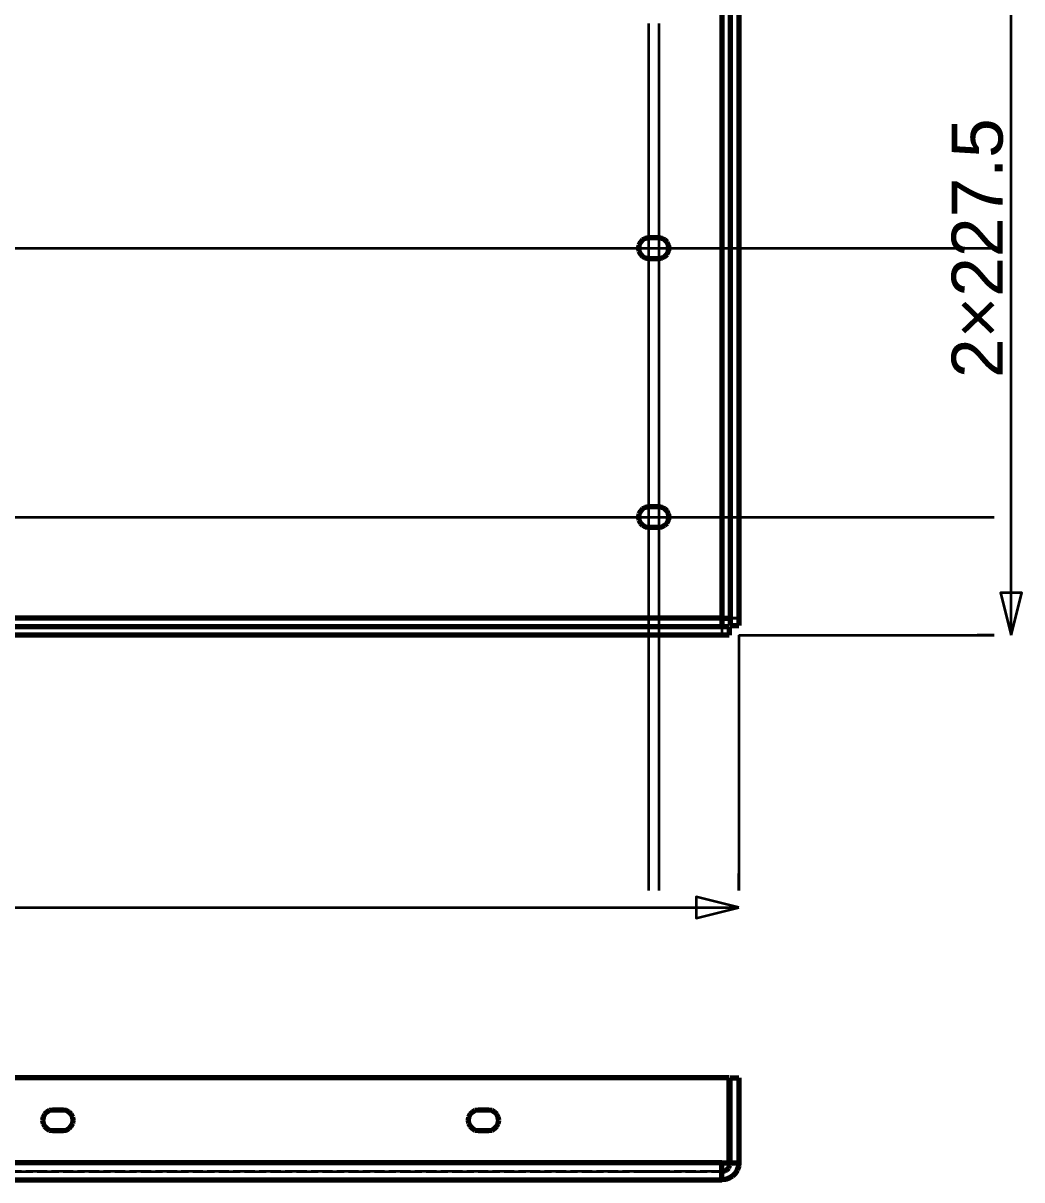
# Model space of a CAD drawing. Header units: millimetres. Extents: x 0 to 420, y 0 to 297.
# Drawn here: x 178 to 236.6, y 179.5 to 247.5 of the extents above; entities that cross this region are included whole.
import ezdxf
from ezdxf.enums import TextEntityAlignment as Align

# ---------------------------------------------------------------- set-up
doc = ezdxf.new("R2010")
doc.units = ezdxf.units.MM
doc.linetypes.add('CENTER', pattern=[5.08, 3.175, -0.635, 0.635, -0.635])
doc.linetypes.add('DASHED', pattern=[1.524, 1.27, -0.254])
doc.styles.add('GOST', font='Arial')

msp = doc.modelspace()

# ---------------------------------------------------------------- linework, layer by layer
at = {"color": 7, "lineweight": 35}
for p, q in [((236, 211.5), (236, 257)), ((214.7, 247.45), (214.7, 196.5)), ((215.3, 247.45), (215.3, 196.5)), ((72.3, 234.25), (235, 234.25)), ((72.9, 234.25), (235, 234.25)), ((217.3, 234.25), (235, 234.25)), ((217.9, 234.25), (235, 234.25)), ((214.7, 231.65), (214.7, 196.5)), ((215.3, 231.65), (215.3, 196.5)), ((72.3, 218.45), (235, 218.45)), ((72.9, 218.45), (235, 218.45)), ((217.3, 218.45), (235, 218.45)), ((217.9, 218.45), (235, 218.45)), ((214.7, 215.85), (214.7, 196.5)), ((215.3, 215.85), (215.3, 196.5)), ((220, 211.5), (220, 196.5)), ((220, 211.5), (235, 211.5)), ((235, 211.5), (234, 211.5)), ((220, 196.5), (220, 197.5)), ((65, 195.5), (220, 195.5))]:
    msp.add_line(p, q, dxfattribs=at)
at = {"color": 1, "lineweight": 70}
for p, q in [((219.5, 256.429), (219.5, 212.071)), ((220, 256.429), (220, 212.071)), ((219, 256), (219, 212.5)), ((214.215, 234.603), (214.129, 234.435)), ((214.347, 234.735), (214.215, 234.603)), ((214.515, 234.821), (214.347, 234.735)), ((214.7, 234.85), (214.515, 234.821)), ((215.3, 234.85), (214.7, 234.85)), ((215.485, 234.821), (215.3, 234.85)), ((215.653, 234.735), (215.485, 234.821)), ((215.785, 234.603), (215.653, 234.735)), ((215.871, 234.435), (215.785, 234.603)), ((214.129, 234.435), (214.1, 234.25)), ((214.1, 234.25), (214.129, 234.065)), ((214.129, 234.065), (214.215, 233.897)), ((214.215, 233.897), (214.347, 233.765)), ((215.653, 233.765), (215.785, 233.897)), ((215.785, 233.897), (215.871, 234.065)), ((215.9, 234.25), (215.871, 234.435)), ((215.871, 234.065), (215.9, 234.25)), ((214.347, 233.765), (214.515, 233.679)), ((214.515, 233.679), (214.7, 233.65)), ((214.7, 233.65), (215.3, 233.65)), ((215.3, 233.65), (215.485, 233.679)), ((215.485, 233.679), (215.653, 233.765)), ((214.347, 218.935), (214.215, 218.803)), ((214.515, 219.021), (214.347, 218.935)), ((214.7, 219.05), (214.515, 219.021)), ((215.3, 219.05), (214.7, 219.05)), ((215.485, 219.021), (215.3, 219.05)), ((215.653, 218.935), (215.485, 219.021)), ((215.785, 218.803), (215.653, 218.935)), ((214.129, 218.635), (214.1, 218.45)), ((214.1, 218.45), (214.129, 218.265)), ((214.215, 218.803), (214.129, 218.635)), ((214.129, 218.265), (214.215, 218.097)), ((215.871, 218.635), (215.785, 218.803)), ((215.785, 218.097), (215.871, 218.265)), ((215.9, 218.45), (215.871, 218.635)), ((215.871, 218.265), (215.9, 218.45)), ((214.215, 218.097), (214.347, 217.965)), ((214.347, 217.965), (214.515, 217.879)), ((214.515, 217.879), (214.7, 217.85)), ((214.7, 217.85), (215.3, 217.85)), ((215.3, 217.85), (215.485, 217.879)), ((215.485, 217.879), (215.653, 217.965)), ((215.653, 217.965), (215.785, 218.097)), ((219, 212.5), (66, 212.5)), ((219, 212.5), (219.056, 212.5)), ((219, 212.5), (219, 212.444)), ((219, 212.444), (219, 212.389)), ((219, 212.389), (219, 212.335)), ((219, 212.335), (219, 212.283)), ((219, 212.283), (219, 212.234)), ((219, 212.234), (219, 212.188)), ((219, 212.188), (219, 212.146)), ((219, 212.146), (219, 212.109)), ((219, 212.109), (219, 212.077)), ((219.056, 212.5), (219.111, 212.5)), ((219.111, 212.5), (219.165, 212.5)), ((219.165, 212.5), (219.217, 212.5)), ((219.217, 212.5), (219.266, 212.5)), ((219.266, 212.5), (219.312, 212.5)), ((219.312, 212.5), (219.354, 212.5)), ((219.354, 212.5), (219.391, 212.5)), ((219.391, 212.5), (219.423, 212.5)), ((219.423, 212.5), (219.45, 212.5)), ((219.45, 212.5), (219.472, 212.5)), ((219.472, 212.5), (219.487, 212.5)), ((219.487, 212.5), (219.497, 212.5)), ((219.497, 212.5), (219.5, 212.5)), ((219.429, 212), (65.571, 212)), ((219.429, 211.5), (65.571, 211.5)), ((219, 212.077), (219, 212.05)), ((219, 212.05), (219, 212.028)), ((219, 212.028), (219, 212.013)), ((219, 212.013), (219, 212.003)), ((219, 212.003), (219, 212)), ((219.429, 212), (219.429, 211.5)), ((219.5, 212.071), (220, 212.071)), ((219.429, 185.5), (65.571, 185.5)), ((219.429, 180.5), (219.429, 185.5)), ((219.5, 180.5), (219.5, 185.5)), ((219.5, 185.5), (220, 185.5)), ((220, 185.5), (220, 180.5)), ((179.515, 183.571), (179.347, 183.485)), ((179.515, 183.571), (179.347, 183.485)), ((179.7, 183.6), (179.515, 183.571)), ((179.7, 183.6), (179.515, 183.571)), ((180.3, 183.6), (179.7, 183.6)), ((180.485, 183.571), (180.3, 183.6)), ((180.485, 183.571), (180.3, 183.6)), ((180.653, 183.485), (180.485, 183.571)), ((180.653, 183.485), (180.485, 183.571)), ((204.515, 183.571), (204.347, 183.485)), ((204.515, 183.571), (204.347, 183.485)), ((204.7, 183.6), (204.515, 183.571)), ((204.7, 183.6), (204.515, 183.571)), ((205.3, 183.6), (204.7, 183.6)), ((205.485, 183.571), (205.3, 183.6)), ((205.485, 183.571), (205.3, 183.6)), ((205.653, 183.485), (205.485, 183.571)), ((205.653, 183.485), (205.485, 183.571)), ((179.129, 183.185), (179.1, 183)), ((179.129, 183.185), (179.1, 183)), ((179.1, 183), (179.129, 182.815)), ((179.1, 183), (179.129, 182.815)), ((179.215, 183.353), (179.129, 183.185)), ((179.215, 183.353), (179.129, 183.185)), ((179.347, 183.485), (179.215, 183.353)), ((179.347, 183.485), (179.215, 183.353)), ((180.785, 183.353), (180.653, 183.485)), ((180.785, 183.353), (180.653, 183.485)), ((180.871, 183.185), (180.785, 183.353)), ((180.871, 183.185), (180.785, 183.353)), ((180.9, 183), (180.871, 183.185)), ((180.9, 183), (180.871, 183.185)), ((180.871, 182.815), (180.9, 183)), ((180.871, 182.815), (180.9, 183)), ((204.129, 183.185), (204.1, 183)), ((204.129, 183.185), (204.1, 183)), ((204.1, 183), (204.129, 182.815)), ((204.1, 183), (204.129, 182.815)), ((204.215, 183.353), (204.129, 183.185)), ((204.215, 183.353), (204.129, 183.185)), ((204.347, 183.485), (204.215, 183.353)), ((204.347, 183.485), (204.215, 183.353)), ((205.785, 183.353), (205.653, 183.485)), ((205.785, 183.353), (205.653, 183.485)), ((205.871, 183.185), (205.785, 183.353)), ((205.871, 183.185), (205.785, 183.353)), ((205.9, 183), (205.871, 183.185)), ((205.9, 183), (205.871, 183.185)), ((205.871, 182.815), (205.9, 183)), ((205.871, 182.815), (205.9, 183)), ((179.129, 182.815), (179.215, 182.647)), ((179.129, 182.815), (179.215, 182.647)), ((179.215, 182.647), (179.347, 182.515)), ((179.215, 182.647), (179.347, 182.515)), ((179.347, 182.515), (179.515, 182.429)), ((179.347, 182.515), (179.515, 182.429)), ((179.515, 182.429), (179.7, 182.4)), ((179.515, 182.429), (179.7, 182.4)), ((179.7, 182.4), (180.3, 182.4)), ((180.3, 182.4), (180.485, 182.429)), ((180.3, 182.4), (180.485, 182.429)), ((180.485, 182.429), (180.653, 182.515)), ((180.485, 182.429), (180.653, 182.515)), ((180.653, 182.515), (180.785, 182.647)), ((180.653, 182.515), (180.785, 182.647)), ((180.785, 182.647), (180.871, 182.815)), ((180.785, 182.647), (180.871, 182.815)), ((204.129, 182.815), (204.215, 182.647)), ((204.129, 182.815), (204.215, 182.647)), ((204.215, 182.647), (204.347, 182.515)), ((204.215, 182.647), (204.347, 182.515)), ((204.347, 182.515), (204.515, 182.429)), ((204.347, 182.515), (204.515, 182.429)), ((204.515, 182.429), (204.7, 182.4)), ((204.515, 182.429), (204.7, 182.4)), ((204.7, 182.4), (205.3, 182.4)), ((205.3, 182.4), (205.485, 182.429)), ((205.3, 182.4), (205.485, 182.429)), ((205.485, 182.429), (205.653, 182.515)), ((205.485, 182.429), (205.653, 182.515)), ((205.653, 182.515), (205.785, 182.647)), ((205.653, 182.515), (205.785, 182.647)), ((205.785, 182.647), (205.871, 182.815)), ((205.785, 182.647), (205.871, 182.815)), ((219, 180.5), (66, 180.5)), ((219, 180.388), (219, 180.5)), ((219, 180.5), (219.429, 180.5)), ((219, 180.277), (219, 180.388)), ((219, 180.17), (219, 180.277)), ((219, 180.066), (219, 180.17)), ((219.294, 180.095), (219.405, 180.206)), ((219.405, 180.206), (219.476, 180.345)), ((219.476, 180.345), (219.5, 180.5)), ((219.5, 180.5), (220, 180.5)), ((219.975, 180.277), (219.901, 180.066)), ((220, 180.5), (219.975, 180.277)), ((66, 179.5), (219, 179.5)), ((219, 179.968), (219, 180.066)), ((219, 180), (219.155, 180.024)), ((219, 179.877), (219, 179.968)), ((219, 179.793), (219, 179.877)), ((219, 179.718), (219, 179.793)), ((219, 179.653), (219, 179.718)), ((219, 179.599), (219, 179.653)), ((219, 179.556), (219, 179.599)), ((219, 179.525), (219, 179.556)), ((219.223, 179.525), (219, 179.5)), ((219, 179.506), (219, 179.525)), ((219, 179.5), (219, 179.506)), ((219.155, 180.024), (219.294, 180.095)), ((219.434, 179.599), (219.223, 179.525)), ((219.623, 179.718), (219.434, 179.599)), ((219.782, 179.877), (219.623, 179.718)), ((219.901, 180.066), (219.782, 179.877))]:
    msp.add_line(p, q, dxfattribs=at)
at = {"color": 5, "linetype": 'DASHED', "lineweight": 35}
for p, q in [((219.5, 212.5), (219.5, 256)), ((220, 256), (220, 212.5)), ((214.129, 234.435), (214.215, 234.603)), ((214.215, 234.603), (214.347, 234.735)), ((214.347, 234.735), (214.515, 234.821)), ((214.515, 234.821), (214.7, 234.85)), ((214.7, 234.85), (215.3, 234.85)), ((215.3, 234.85), (215.485, 234.821)), ((215.485, 234.821), (215.653, 234.735)), ((215.653, 234.735), (215.785, 234.603)), ((215.785, 234.603), (215.871, 234.435)), ((214.1, 234.25), (214.129, 234.435)), ((214.129, 234.065), (214.1, 234.25)), ((214.215, 233.897), (214.129, 234.065)), ((214.347, 233.765), (214.215, 233.897)), ((215.785, 233.897), (215.653, 233.765)), ((215.871, 234.065), (215.785, 233.897)), ((215.871, 234.435), (215.9, 234.25)), ((215.9, 234.25), (215.871, 234.065)), ((214.515, 233.679), (214.347, 233.765)), ((214.7, 233.65), (214.515, 233.679)), ((215.3, 233.65), (214.7, 233.65)), ((215.485, 233.679), (215.3, 233.65)), ((215.653, 233.765), (215.485, 233.679)), ((214.215, 218.803), (214.347, 218.935)), ((214.347, 218.935), (214.515, 219.021)), ((214.515, 219.021), (214.7, 219.05)), ((214.7, 219.05), (215.3, 219.05)), ((215.3, 219.05), (215.485, 219.021)), ((215.485, 219.021), (215.653, 218.935)), ((215.653, 218.935), (215.785, 218.803)), ((214.1, 218.45), (214.129, 218.635)), ((214.129, 218.265), (214.1, 218.45)), ((214.129, 218.635), (214.215, 218.803)), ((214.215, 218.097), (214.129, 218.265)), ((215.785, 218.803), (215.871, 218.635)), ((215.871, 218.265), (215.785, 218.097)), ((215.871, 218.635), (215.9, 218.45)), ((215.9, 218.45), (215.871, 218.265)), ((214.347, 217.965), (214.215, 218.097)), ((214.515, 217.879), (214.347, 217.965)), ((214.7, 217.85), (214.515, 217.879)), ((215.3, 217.85), (214.7, 217.85)), ((215.485, 217.879), (215.3, 217.85)), ((215.653, 217.965), (215.485, 217.879)), ((215.785, 218.097), (215.653, 217.965)), ((219.112, 212.5), (219, 212.5)), ((219, 212.5), (219, 212.388)), ((219, 212.388), (219, 212.277)), ((219, 212.277), (219, 212.17)), ((219, 212.17), (219, 212.066)), ((219.223, 212.5), (219.112, 212.5)), ((219.33, 212.5), (219.223, 212.5)), ((219.434, 212.5), (219.33, 212.5)), ((219.532, 212.5), (219.434, 212.5)), ((219.5, 212.5), (219.5, 212.071)), ((219.5, 212.5), (220, 212.5)), ((219.623, 212.5), (219.532, 212.5)), ((219.707, 212.5), (219.623, 212.5)), ((219.782, 212.5), (219.707, 212.5)), ((219.847, 212.5), (219.782, 212.5)), ((219.901, 212.5), (219.847, 212.5)), ((219.944, 212.5), (219.901, 212.5)), ((219.975, 212.5), (219.944, 212.5)), ((219.994, 212.5), (219.975, 212.5)), ((220, 212.5), (219.994, 212.5)), ((220, 212.071), (220, 212.5)), ((66, 212), (219, 212)), ((219, 211.5), (66, 211.5)), ((179.104, 212), (179.1, 212)), ((179.1, 212), (179.104, 212)), ((179.104, 211.5), (179.1, 211.5)), ((179.1, 211.5), (179.104, 211.5)), ((179.115, 212), (179.104, 212)), ((179.104, 212), (179.115, 212)), ((179.115, 211.5), (179.104, 211.5)), ((179.104, 211.5), (179.115, 211.5)), ((179.134, 212), (179.115, 212)), ((179.115, 212), (179.134, 212)), ((179.134, 211.5), (179.115, 211.5)), ((179.115, 211.5), (179.134, 211.5)), ((179.159, 212), (179.134, 212)), ((179.134, 212), (179.159, 212)), ((179.159, 211.5), (179.134, 211.5)), ((179.134, 211.5), (179.159, 211.5)), ((179.192, 212), (179.159, 212)), ((179.159, 212), (179.192, 212)), ((179.192, 211.5), (179.159, 211.5)), ((179.159, 211.5), (179.192, 211.5)), ((179.231, 212), (179.192, 212)), ((179.192, 212), (179.231, 212)), ((179.231, 211.5), (179.192, 211.5)), ((179.192, 211.5), (179.231, 211.5)), ((179.276, 212), (179.231, 212)), ((179.231, 212), (179.276, 212)), ((179.276, 211.5), (179.231, 211.5)), ((179.231, 211.5), (179.276, 211.5)), ((179.326, 212), (179.276, 212)), ((179.276, 212), (179.326, 212)), ((179.326, 211.5), (179.276, 211.5)), ((179.276, 211.5), (179.326, 211.5)), ((179.381, 212), (179.326, 212)), ((179.326, 212), (179.381, 212)), ((179.381, 211.5), (179.326, 211.5)), ((179.326, 211.5), (179.381, 211.5)), ((179.44, 212), (179.381, 212)), ((179.381, 212), (179.44, 212)), ((179.44, 211.5), (179.381, 211.5)), ((179.381, 211.5), (179.44, 211.5)), ((179.502, 212), (179.44, 212)), ((179.44, 212), (179.502, 212)), ((179.502, 211.5), (179.44, 211.5)), ((179.44, 211.5), (179.502, 211.5)), ((179.566, 212), (179.502, 212)), ((179.502, 212), (179.566, 212)), ((179.566, 211.5), (179.502, 211.5)), ((179.502, 211.5), (179.566, 211.5)), ((179.633, 212), (179.566, 212)), ((179.566, 212), (179.633, 212)), ((179.633, 211.5), (179.566, 211.5)), ((179.566, 211.5), (179.633, 211.5)), ((179.7, 212), (179.633, 212)), ((179.633, 212), (179.7, 212)), ((179.7, 211.5), (179.633, 211.5)), ((179.633, 211.5), (179.7, 211.5)), ((180.3, 212), (179.7, 212)), ((179.7, 212), (180.3, 212)), ((179.7, 211.5), (180.3, 211.5)), ((180.3, 211.5), (179.7, 211.5)), ((180.3, 212), (180.367, 212)), ((180.367, 212), (180.3, 212)), ((180.3, 211.5), (180.367, 211.5)), ((180.367, 211.5), (180.3, 211.5)), ((180.367, 212), (180.434, 212)), ((180.434, 212), (180.367, 212)), ((180.367, 211.5), (180.434, 211.5)), ((180.434, 211.5), (180.367, 211.5)), ((180.434, 212), (180.498, 212)), ((180.498, 212), (180.434, 212)), ((180.434, 211.5), (180.498, 211.5)), ((180.498, 211.5), (180.434, 211.5)), ((180.498, 212), (180.56, 212)), ((180.56, 212), (180.498, 212)), ((180.498, 211.5), (180.56, 211.5)), ((180.56, 211.5), (180.498, 211.5)), ((180.56, 212), (180.619, 212)), ((180.619, 212), (180.56, 212)), ((180.56, 211.5), (180.619, 211.5)), ((180.619, 211.5), (180.56, 211.5)), ((180.619, 212), (180.674, 212)), ((180.674, 212), (180.619, 212)), ((180.619, 211.5), (180.674, 211.5)), ((180.674, 211.5), (180.619, 211.5)), ((180.674, 212), (180.724, 212)), ((180.724, 212), (180.674, 212)), ((180.674, 211.5), (180.724, 211.5)), ((180.724, 211.5), (180.674, 211.5)), ((180.724, 212), (180.769, 212)), ((180.769, 212), (180.724, 212)), ((180.724, 211.5), (180.769, 211.5)), ((180.769, 211.5), (180.724, 211.5)), ((180.769, 212), (180.808, 212)), ((180.808, 212), (180.769, 212)), ((180.769, 211.5), (180.808, 211.5)), ((180.808, 211.5), (180.769, 211.5)), ((180.808, 212), (180.841, 212)), ((180.841, 212), (180.808, 212)), ((180.808, 211.5), (180.841, 211.5)), ((180.841, 211.5), (180.808, 211.5)), ((180.841, 212), (180.866, 212)), ((180.866, 212), (180.841, 212)), ((180.841, 211.5), (180.866, 211.5)), ((180.866, 211.5), (180.841, 211.5)), ((180.866, 212), (180.885, 212)), ((180.885, 212), (180.866, 212)), ((180.866, 211.5), (180.885, 211.5)), ((180.885, 211.5), (180.866, 211.5)), ((180.885, 212), (180.896, 212)), ((180.896, 212), (180.885, 212)), ((180.885, 211.5), (180.896, 211.5)), ((180.896, 211.5), (180.885, 211.5)), ((180.896, 212), (180.9, 212)), ((180.9, 212), (180.896, 212)), ((180.896, 211.5), (180.9, 211.5)), ((180.9, 211.5), (180.896, 211.5)), ((204.104, 212), (204.1, 212)), ((204.1, 212), (204.104, 212)), ((204.104, 211.5), (204.1, 211.5)), ((204.1, 211.5), (204.104, 211.5)), ((204.115, 212), (204.104, 212)), ((204.104, 212), (204.115, 212)), ((204.115, 211.5), (204.104, 211.5)), ((204.104, 211.5), (204.115, 211.5)), ((204.134, 212), (204.115, 212)), ((204.115, 212), (204.134, 212)), ((204.134, 211.5), (204.115, 211.5)), ((204.115, 211.5), (204.134, 211.5)), ((204.159, 212), (204.134, 212)), ((204.134, 212), (204.159, 212)), ((204.159, 211.5), (204.134, 211.5)), ((204.134, 211.5), (204.159, 211.5)), ((204.192, 212), (204.159, 212)), ((204.159, 212), (204.192, 212)), ((204.192, 211.5), (204.159, 211.5)), ((204.159, 211.5), (204.192, 211.5)), ((204.231, 212), (204.192, 212)), ((204.192, 212), (204.231, 212)), ((204.231, 211.5), (204.192, 211.5)), ((204.192, 211.5), (204.231, 211.5)), ((204.276, 212), (204.231, 212)), ((204.231, 212), (204.276, 212)), ((204.276, 211.5), (204.231, 211.5)), ((204.231, 211.5), (204.276, 211.5)), ((204.326, 212), (204.276, 212)), ((204.276, 212), (204.326, 212)), ((204.326, 211.5), (204.276, 211.5)), ((204.276, 211.5), (204.326, 211.5)), ((204.381, 212), (204.326, 212)), ((204.326, 212), (204.381, 212)), ((204.381, 211.5), (204.326, 211.5)), ((204.326, 211.5), (204.381, 211.5)), ((204.44, 212), (204.381, 212)), ((204.381, 212), (204.44, 212)), ((204.44, 211.5), (204.381, 211.5)), ((204.381, 211.5), (204.44, 211.5)), ((204.502, 212), (204.44, 212)), ((204.44, 212), (204.502, 212)), ((204.502, 211.5), (204.44, 211.5)), ((204.44, 211.5), (204.502, 211.5)), ((204.566, 212), (204.502, 212)), ((204.502, 212), (204.566, 212)), ((204.566, 211.5), (204.502, 211.5)), ((204.502, 211.5), (204.566, 211.5)), ((204.633, 212), (204.566, 212)), ((204.566, 212), (204.633, 212)), ((204.633, 211.5), (204.566, 211.5)), ((204.566, 211.5), (204.633, 211.5)), ((204.7, 212), (204.633, 212)), ((204.633, 212), (204.7, 212)), ((204.7, 211.5), (204.633, 211.5)), ((204.633, 211.5), (204.7, 211.5)), ((205.3, 212), (204.7, 212)), ((204.7, 212), (205.3, 212)), ((204.7, 211.5), (205.3, 211.5)), ((205.3, 211.5), (204.7, 211.5)), ((205.3, 212), (205.367, 212)), ((205.367, 212), (205.3, 212)), ((205.3, 211.5), (205.367, 211.5)), ((205.367, 211.5), (205.3, 211.5)), ((205.367, 212), (205.434, 212)), ((205.434, 212), (205.367, 212)), ((205.367, 211.5), (205.434, 211.5)), ((205.434, 211.5), (205.367, 211.5)), ((205.434, 212), (205.498, 212)), ((205.498, 212), (205.434, 212)), ((205.434, 211.5), (205.498, 211.5)), ((205.498, 211.5), (205.434, 211.5)), ((205.498, 212), (205.56, 212)), ((205.56, 212), (205.498, 212)), ((205.498, 211.5), (205.56, 211.5)), ((205.56, 211.5), (205.498, 211.5)), ((205.56, 212), (205.619, 212)), ((205.619, 212), (205.56, 212)), ((205.56, 211.5), (205.619, 211.5)), ((205.619, 211.5), (205.56, 211.5)), ((205.619, 212), (205.674, 212)), ((205.674, 212), (205.619, 212)), ((205.619, 211.5), (205.674, 211.5)), ((205.674, 211.5), (205.619, 211.5)), ((205.674, 212), (205.724, 212)), ((205.724, 212), (205.674, 212)), ((205.674, 211.5), (205.724, 211.5)), ((205.724, 211.5), (205.674, 211.5)), ((205.724, 212), (205.769, 212)), ((205.769, 212), (205.724, 212)), ((205.724, 211.5), (205.769, 211.5)), ((205.769, 211.5), (205.724, 211.5)), ((205.769, 212), (205.808, 212)), ((205.808, 212), (205.769, 212)), ((205.769, 211.5), (205.808, 211.5)), ((205.808, 211.5), (205.769, 211.5)), ((205.808, 212), (205.841, 212)), ((205.841, 212), (205.808, 212)), ((205.808, 211.5), (205.841, 211.5)), ((205.841, 211.5), (205.808, 211.5)), ((205.841, 212), (205.866, 212)), ((205.866, 212), (205.841, 212)), ((205.841, 211.5), (205.866, 211.5)), ((205.866, 211.5), (205.841, 211.5)), ((205.866, 212), (205.885, 212)), ((205.885, 212), (205.866, 212)), ((205.866, 211.5), (205.885, 211.5)), ((205.885, 211.5), (205.866, 211.5)), ((205.885, 212), (205.896, 212)), ((205.896, 212), (205.885, 212)), ((205.885, 211.5), (205.896, 211.5)), ((205.896, 211.5), (205.885, 211.5)), ((205.896, 212), (205.9, 212)), ((205.9, 212), (205.896, 212)), ((205.896, 211.5), (205.9, 211.5)), ((205.9, 211.5), (205.896, 211.5)), ((219, 212.066), (219, 211.968)), ((219, 212), (219.429, 212)), ((219, 212), (219, 211.5)), ((219, 211.968), (219, 211.877)), ((219, 211.877), (219, 211.793)), ((219, 211.793), (219, 211.718)), ((219, 211.718), (219, 211.653)), ((219, 211.653), (219, 211.599)), ((219, 211.599), (219, 211.556)), ((219, 211.556), (219, 211.525)), ((219, 211.525), (219, 211.506)), ((219, 211.506), (219, 211.5)), ((219, 211.5), (219.429, 211.5)), ((219.429, 212), (219.429, 211.5)), ((219.5, 212.071), (220, 212.071)), ((65.571, 185.5), (219.429, 185.5)), ((65.571, 185.5), (219.429, 185.5)), ((219.429, 185.5), (65.571, 185.5)), ((219.429, 180.5), (219.429, 185.5)), ((219.429, 185.5), (219.429, 180.5)), ((219.429, 180.5), (219.429, 185.5)), ((219.5, 180.5), (219.5, 185.5)), ((219.5, 185.5), (220, 185.5)), ((220, 180.5), (220, 185.5)), ((179.347, 183.485), (179.515, 183.571)), ((179.347, 183.485), (179.515, 183.571)), ((179.515, 183.571), (179.7, 183.6)), ((179.515, 183.571), (179.7, 183.6)), ((179.7, 183.6), (180.3, 183.6)), ((180.3, 183.6), (179.7, 183.6)), ((179.7, 183.6), (180.3, 183.6)), ((180.3, 183.6), (180.485, 183.571)), ((180.3, 183.6), (180.485, 183.571)), ((180.485, 183.571), (180.653, 183.485)), ((180.485, 183.571), (180.653, 183.485)), ((204.347, 183.485), (204.515, 183.571)), ((204.347, 183.485), (204.515, 183.571)), ((204.515, 183.571), (204.7, 183.6)), ((204.515, 183.571), (204.7, 183.6)), ((204.7, 183.6), (205.3, 183.6)), ((205.3, 183.6), (204.7, 183.6)), ((204.7, 183.6), (205.3, 183.6)), ((205.3, 183.6), (205.485, 183.571)), ((205.3, 183.6), (205.485, 183.571)), ((205.485, 183.571), (205.653, 183.485)), ((205.485, 183.571), (205.653, 183.485)), ((179.1, 183), (179.129, 183.185)), ((179.1, 183), (179.129, 183.185)), ((179.129, 182.815), (179.1, 183)), ((179.129, 182.815), (179.1, 183)), ((179.129, 183.185), (179.215, 183.353)), ((179.129, 183.185), (179.215, 183.353)), ((179.215, 183.353), (179.347, 183.485)), ((179.215, 183.353), (179.347, 183.485)), ((180.653, 183.485), (180.785, 183.353)), ((180.653, 183.485), (180.785, 183.353)), ((180.785, 183.353), (180.871, 183.185)), ((180.785, 183.353), (180.871, 183.185)), ((180.871, 183.185), (180.9, 183)), ((180.871, 183.185), (180.9, 183)), ((180.9, 183), (180.871, 182.815)), ((180.9, 183), (180.871, 182.815)), ((204.1, 183), (204.129, 183.185)), ((204.1, 183), (204.129, 183.185)), ((204.129, 182.815), (204.1, 183)), ((204.129, 182.815), (204.1, 183)), ((204.129, 183.185), (204.215, 183.353)), ((204.129, 183.185), (204.215, 183.353)), ((204.215, 183.353), (204.347, 183.485)), ((204.215, 183.353), (204.347, 183.485)), ((205.653, 183.485), (205.785, 183.353)), ((205.653, 183.485), (205.785, 183.353)), ((205.785, 183.353), (205.871, 183.185)), ((205.785, 183.353), (205.871, 183.185)), ((205.871, 183.185), (205.9, 183)), ((205.871, 183.185), (205.9, 183)), ((205.9, 183), (205.871, 182.815)), ((205.9, 183), (205.871, 182.815)), ((179.215, 182.647), (179.129, 182.815)), ((179.215, 182.647), (179.129, 182.815)), ((179.347, 182.515), (179.215, 182.647)), ((179.347, 182.515), (179.215, 182.647)), ((179.515, 182.429), (179.347, 182.515)), ((179.515, 182.429), (179.347, 182.515)), ((179.7, 182.4), (179.515, 182.429)), ((179.7, 182.4), (179.515, 182.429)), ((180.3, 182.4), (179.7, 182.4)), ((179.7, 182.4), (180.3, 182.4)), ((180.3, 182.4), (179.7, 182.4)), ((180.485, 182.429), (180.3, 182.4)), ((180.485, 182.429), (180.3, 182.4)), ((180.653, 182.515), (180.485, 182.429)), ((180.653, 182.515), (180.485, 182.429)), ((180.785, 182.647), (180.653, 182.515)), ((180.785, 182.647), (180.653, 182.515)), ((180.871, 182.815), (180.785, 182.647)), ((180.871, 182.815), (180.785, 182.647)), ((204.215, 182.647), (204.129, 182.815)), ((204.215, 182.647), (204.129, 182.815)), ((204.347, 182.515), (204.215, 182.647)), ((204.347, 182.515), (204.215, 182.647)), ((204.515, 182.429), (204.347, 182.515)), ((204.515, 182.429), (204.347, 182.515)), ((204.7, 182.4), (204.515, 182.429)), ((204.7, 182.4), (204.515, 182.429)), ((205.3, 182.4), (204.7, 182.4)), ((204.7, 182.4), (205.3, 182.4)), ((205.3, 182.4), (204.7, 182.4)), ((205.485, 182.429), (205.3, 182.4)), ((205.485, 182.429), (205.3, 182.4)), ((205.653, 182.515), (205.485, 182.429)), ((205.653, 182.515), (205.485, 182.429)), ((205.785, 182.647), (205.653, 182.515)), ((205.785, 182.647), (205.653, 182.515)), ((205.871, 182.815), (205.785, 182.647)), ((205.871, 182.815), (205.785, 182.647)), ((219, 180.5), (219, 180.388)), ((219, 180.5), (219.429, 180.5)), ((219.429, 180.5), (219, 180.5)), ((219, 180.444), (219, 180.5)), ((219, 180.5), (219.429, 180.5)), ((219, 180.444), (219, 180.5)), ((219, 180.389), (219, 180.444)), ((219, 180.389), (219, 180.444)), ((219, 180.335), (219, 180.389)), ((219, 180.335), (219, 180.389)), ((219, 180.388), (219, 180.277)), ((219, 180.283), (219, 180.335)), ((219, 180.283), (219, 180.335)), ((219, 180.234), (219, 180.283)), ((219, 180.234), (219, 180.283)), ((219, 180.277), (219, 180.17)), ((219, 180.188), (219, 180.234)), ((219, 180.188), (219, 180.234)), ((219, 180.146), (219, 180.188)), ((219, 180.146), (219, 180.188)), ((219, 180.17), (219, 180.066)), ((219, 180.109), (219, 180.146)), ((219, 180.109), (219, 180.146)), ((219.294, 180.095), (219.405, 180.206)), ((219.405, 180.206), (219.476, 180.345)), ((219.476, 180.345), (219.5, 180.5)), ((219.5, 180.5), (220, 180.5)), ((219.5, 180.5), (220, 180.5)), ((219.5, 180.5), (220, 180.5)), ((219.901, 180.066), (219.975, 180.277)), ((219.975, 180.277), (220, 180.5)), ((66, 180), (219, 180)), ((219, 180), (66, 180)), ((219, 179.5), (66, 179.5)), ((214.104, 180), (214.1, 180)), ((214.1, 180), (214.104, 180)), ((214.104, 180), (214.1, 180)), ((214.1, 180), (214.104, 180)), ((214.104, 180), (214.1, 180)), ((214.1, 180), (214.104, 180)), ((214.104, 179.5), (214.1, 179.5)), ((214.1, 179.5), (214.104, 179.5)), ((214.104, 179.5), (214.1, 179.5)), ((214.1, 179.5), (214.104, 179.5)), ((214.104, 179.5), (214.1, 179.5)), ((214.1, 179.5), (214.104, 179.5)), ((214.115, 180), (214.104, 180)), ((214.104, 180), (214.115, 180)), ((214.115, 180), (214.104, 180)), ((214.104, 180), (214.115, 180)), ((214.115, 180), (214.104, 180)), ((214.104, 180), (214.115, 180)), ((214.115, 179.5), (214.104, 179.5)), ((214.104, 179.5), (214.115, 179.5)), ((214.115, 179.5), (214.104, 179.5)), ((214.104, 179.5), (214.115, 179.5)), ((214.115, 179.5), (214.104, 179.5)), ((214.104, 179.5), (214.115, 179.5)), ((214.134, 180), (214.115, 180)), ((214.115, 180), (214.134, 180)), ((214.134, 180), (214.115, 180)), ((214.115, 180), (214.134, 180)), ((214.134, 180), (214.115, 180)), ((214.115, 180), (214.134, 180)), ((214.134, 179.5), (214.115, 179.5)), ((214.115, 179.5), (214.134, 179.5)), ((214.134, 179.5), (214.115, 179.5)), ((214.115, 179.5), (214.134, 179.5)), ((214.134, 179.5), (214.115, 179.5)), ((214.115, 179.5), (214.134, 179.5)), ((214.159, 180), (214.134, 180)), ((214.134, 180), (214.159, 180)), ((214.159, 180), (214.134, 180)), ((214.134, 180), (214.159, 180)), ((214.159, 180), (214.134, 180)), ((214.134, 180), (214.159, 180)), ((214.159, 179.5), (214.134, 179.5)), ((214.134, 179.5), (214.159, 179.5)), ((214.159, 179.5), (214.134, 179.5)), ((214.134, 179.5), (214.159, 179.5)), ((214.159, 179.5), (214.134, 179.5)), ((214.134, 179.5), (214.159, 179.5)), ((214.192, 180), (214.159, 180)), ((214.159, 180), (214.192, 180)), ((214.192, 180), (214.159, 180)), ((214.159, 180), (214.192, 180)), ((214.192, 180), (214.159, 180)), ((214.159, 180), (214.192, 180)), ((214.192, 179.5), (214.159, 179.5)), ((214.159, 179.5), (214.192, 179.5)), ((214.192, 179.5), (214.159, 179.5)), ((214.159, 179.5), (214.192, 179.5)), ((214.192, 179.5), (214.159, 179.5)), ((214.159, 179.5), (214.192, 179.5)), ((214.231, 180), (214.192, 180)), ((214.192, 180), (214.231, 180)), ((214.231, 180), (214.192, 180)), ((214.192, 180), (214.231, 180)), ((214.231, 180), (214.192, 180)), ((214.192, 180), (214.231, 180)), ((214.231, 179.5), (214.192, 179.5)), ((214.192, 179.5), (214.231, 179.5)), ((214.231, 179.5), (214.192, 179.5)), ((214.192, 179.5), (214.231, 179.5)), ((214.231, 179.5), (214.192, 179.5)), ((214.192, 179.5), (214.231, 179.5)), ((214.276, 180), (214.231, 180)), ((214.231, 180), (214.276, 180)), ((214.276, 180), (214.231, 180)), ((214.231, 180), (214.276, 180)), ((214.276, 180), (214.231, 180)), ((214.231, 180), (214.276, 180)), ((214.276, 179.5), (214.231, 179.5)), ((214.231, 179.5), (214.276, 179.5)), ((214.276, 179.5), (214.231, 179.5)), ((214.231, 179.5), (214.276, 179.5)), ((214.276, 179.5), (214.231, 179.5)), ((214.231, 179.5), (214.276, 179.5)), ((214.326, 180), (214.276, 180)), ((214.276, 180), (214.326, 180)), ((214.326, 180), (214.276, 180)), ((214.276, 180), (214.326, 180)), ((214.326, 180), (214.276, 180)), ((214.276, 180), (214.326, 180)), ((214.326, 179.5), (214.276, 179.5)), ((214.276, 179.5), (214.326, 179.5)), ((214.326, 179.5), (214.276, 179.5)), ((214.276, 179.5), (214.326, 179.5)), ((214.326, 179.5), (214.276, 179.5)), ((214.276, 179.5), (214.326, 179.5)), ((214.381, 180), (214.326, 180)), ((214.326, 180), (214.381, 180)), ((214.381, 180), (214.326, 180)), ((214.326, 180), (214.381, 180)), ((214.381, 180), (214.326, 180)), ((214.326, 180), (214.381, 180)), ((214.381, 179.5), (214.326, 179.5)), ((214.326, 179.5), (214.381, 179.5)), ((214.381, 179.5), (214.326, 179.5)), ((214.326, 179.5), (214.381, 179.5)), ((214.381, 179.5), (214.326, 179.5)), ((214.326, 179.5), (214.381, 179.5)), ((214.44, 180), (214.381, 180)), ((214.381, 180), (214.44, 180)), ((214.44, 180), (214.381, 180)), ((214.381, 180), (214.44, 180)), ((214.44, 180), (214.381, 180)), ((214.381, 180), (214.44, 180)), ((214.44, 179.5), (214.381, 179.5)), ((214.381, 179.5), (214.44, 179.5)), ((214.44, 179.5), (214.381, 179.5)), ((214.381, 179.5), (214.44, 179.5)), ((214.44, 179.5), (214.381, 179.5)), ((214.381, 179.5), (214.44, 179.5)), ((214.502, 180), (214.44, 180)), ((214.44, 180), (214.502, 180)), ((214.502, 180), (214.44, 180)), ((214.44, 180), (214.502, 180)), ((214.502, 180), (214.44, 180)), ((214.44, 180), (214.502, 180)), ((214.502, 179.5), (214.44, 179.5)), ((214.44, 179.5), (214.502, 179.5)), ((214.502, 179.5), (214.44, 179.5)), ((214.44, 179.5), (214.502, 179.5)), ((214.502, 179.5), (214.44, 179.5)), ((214.44, 179.5), (214.502, 179.5)), ((214.566, 180), (214.502, 180)), ((214.502, 180), (214.566, 180)), ((214.566, 180), (214.502, 180)), ((214.502, 180), (214.566, 180)), ((214.566, 180), (214.502, 180)), ((214.502, 180), (214.566, 180)), ((214.566, 179.5), (214.502, 179.5)), ((214.502, 179.5), (214.566, 179.5)), ((214.566, 179.5), (214.502, 179.5)), ((214.502, 179.5), (214.566, 179.5)), ((214.566, 179.5), (214.502, 179.5)), ((214.502, 179.5), (214.566, 179.5)), ((214.633, 180), (214.566, 180)), ((214.566, 180), (214.633, 180)), ((214.633, 180), (214.566, 180)), ((214.566, 180), (214.633, 180)), ((214.633, 180), (214.566, 180)), ((214.566, 180), (214.633, 180)), ((214.633, 179.5), (214.566, 179.5)), ((214.566, 179.5), (214.633, 179.5)), ((214.633, 179.5), (214.566, 179.5)), ((214.566, 179.5), (214.633, 179.5)), ((214.633, 179.5), (214.566, 179.5)), ((214.566, 179.5), (214.633, 179.5)), ((214.7, 180), (214.633, 180)), ((214.633, 180), (214.7, 180)), ((214.7, 180), (214.633, 180)), ((214.633, 180), (214.7, 180)), ((214.7, 180), (214.633, 180)), ((214.633, 180), (214.7, 180)), ((214.7, 179.5), (214.633, 179.5)), ((214.633, 179.5), (214.7, 179.5)), ((214.7, 179.5), (214.633, 179.5)), ((214.633, 179.5), (214.7, 179.5)), ((214.7, 179.5), (214.633, 179.5)), ((214.633, 179.5), (214.7, 179.5)), ((215.3, 180), (214.7, 180)), ((214.7, 180), (215.3, 180)), ((215.3, 180), (214.7, 180)), ((214.7, 180), (215.3, 180)), ((215.3, 180), (214.7, 180)), ((214.7, 180), (215.3, 180)), ((214.7, 179.5), (215.3, 179.5)), ((215.3, 179.5), (214.7, 179.5)), ((214.7, 179.5), (215.3, 179.5)), ((215.3, 179.5), (214.7, 179.5)), ((214.7, 179.5), (215.3, 179.5)), ((215.3, 179.5), (214.7, 179.5)), ((215.3, 180), (215.367, 180)), ((215.367, 180), (215.3, 180)), ((215.3, 180), (215.367, 180)), ((215.367, 180), (215.3, 180)), ((215.3, 180), (215.367, 180)), ((215.367, 180), (215.3, 180)), ((215.3, 179.5), (215.367, 179.5)), ((215.367, 179.5), (215.3, 179.5)), ((215.3, 179.5), (215.367, 179.5)), ((215.367, 179.5), (215.3, 179.5)), ((215.3, 179.5), (215.367, 179.5)), ((215.367, 179.5), (215.3, 179.5)), ((215.367, 180), (215.434, 180)), ((215.434, 180), (215.367, 180)), ((215.367, 180), (215.434, 180)), ((215.434, 180), (215.367, 180)), ((215.367, 180), (215.434, 180)), ((215.434, 180), (215.367, 180)), ((215.367, 179.5), (215.434, 179.5)), ((215.434, 179.5), (215.367, 179.5)), ((215.367, 179.5), (215.434, 179.5)), ((215.434, 179.5), (215.367, 179.5)), ((215.367, 179.5), (215.434, 179.5)), ((215.434, 179.5), (215.367, 179.5)), ((215.434, 180), (215.498, 180)), ((215.498, 180), (215.434, 180)), ((215.434, 180), (215.498, 180)), ((215.498, 180), (215.434, 180)), ((215.434, 180), (215.498, 180)), ((215.498, 180), (215.434, 180)), ((215.434, 179.5), (215.498, 179.5)), ((215.498, 179.5), (215.434, 179.5)), ((215.434, 179.5), (215.498, 179.5)), ((215.498, 179.5), (215.434, 179.5)), ((215.434, 179.5), (215.498, 179.5)), ((215.498, 179.5), (215.434, 179.5)), ((215.498, 180), (215.56, 180)), ((215.56, 180), (215.498, 180)), ((215.498, 180), (215.56, 180)), ((215.56, 180), (215.498, 180)), ((215.498, 180), (215.56, 180)), ((215.56, 180), (215.498, 180)), ((215.498, 179.5), (215.56, 179.5)), ((215.56, 179.5), (215.498, 179.5)), ((215.498, 179.5), (215.56, 179.5)), ((215.56, 179.5), (215.498, 179.5)), ((215.498, 179.5), (215.56, 179.5)), ((215.56, 179.5), (215.498, 179.5)), ((215.56, 180), (215.619, 180)), ((215.619, 180), (215.56, 180)), ((215.56, 180), (215.619, 180)), ((215.619, 180), (215.56, 180)), ((215.56, 180), (215.619, 180)), ((215.619, 180), (215.56, 180)), ((215.56, 179.5), (215.619, 179.5)), ((215.619, 179.5), (215.56, 179.5)), ((215.56, 179.5), (215.619, 179.5)), ((215.619, 179.5), (215.56, 179.5)), ((215.56, 179.5), (215.619, 179.5)), ((215.619, 179.5), (215.56, 179.5)), ((215.619, 180), (215.674, 180)), ((215.674, 180), (215.619, 180)), ((215.619, 180), (215.674, 180)), ((215.674, 180), (215.619, 180)), ((215.619, 180), (215.674, 180)), ((215.674, 180), (215.619, 180)), ((215.619, 179.5), (215.674, 179.5)), ((215.674, 179.5), (215.619, 179.5)), ((215.619, 179.5), (215.674, 179.5)), ((215.674, 179.5), (215.619, 179.5)), ((215.619, 179.5), (215.674, 179.5)), ((215.674, 179.5), (215.619, 179.5)), ((215.674, 180), (215.724, 180)), ((215.724, 180), (215.674, 180)), ((215.674, 180), (215.724, 180)), ((215.724, 180), (215.674, 180)), ((215.674, 180), (215.724, 180)), ((215.724, 180), (215.674, 180)), ((215.674, 179.5), (215.724, 179.5)), ((215.724, 179.5), (215.674, 179.5)), ((215.674, 179.5), (215.724, 179.5)), ((215.724, 179.5), (215.674, 179.5)), ((215.674, 179.5), (215.724, 179.5)), ((215.724, 179.5), (215.674, 179.5)), ((215.724, 180), (215.769, 180)), ((215.769, 180), (215.724, 180)), ((215.724, 180), (215.769, 180)), ((215.769, 180), (215.724, 180)), ((215.724, 180), (215.769, 180)), ((215.769, 180), (215.724, 180)), ((215.724, 179.5), (215.769, 179.5)), ((215.769, 179.5), (215.724, 179.5)), ((215.724, 179.5), (215.769, 179.5)), ((215.769, 179.5), (215.724, 179.5)), ((215.724, 179.5), (215.769, 179.5)), ((215.769, 179.5), (215.724, 179.5)), ((215.769, 180), (215.808, 180)), ((215.808, 180), (215.769, 180)), ((215.769, 180), (215.808, 180)), ((215.808, 180), (215.769, 180)), ((215.769, 180), (215.808, 180)), ((215.808, 180), (215.769, 180)), ((215.769, 179.5), (215.808, 179.5)), ((215.808, 179.5), (215.769, 179.5)), ((215.769, 179.5), (215.808, 179.5)), ((215.808, 179.5), (215.769, 179.5)), ((215.769, 179.5), (215.808, 179.5)), ((215.808, 179.5), (215.769, 179.5)), ((215.808, 180), (215.841, 180)), ((215.841, 180), (215.808, 180)), ((215.808, 180), (215.841, 180)), ((215.841, 180), (215.808, 180)), ((215.808, 180), (215.841, 180)), ((215.841, 180), (215.808, 180)), ((215.808, 179.5), (215.841, 179.5)), ((215.841, 179.5), (215.808, 179.5)), ((215.808, 179.5), (215.841, 179.5)), ((215.841, 179.5), (215.808, 179.5)), ((215.808, 179.5), (215.841, 179.5)), ((215.841, 179.5), (215.808, 179.5)), ((215.841, 180), (215.866, 180)), ((215.866, 180), (215.841, 180)), ((215.841, 180), (215.866, 180)), ((215.866, 180), (215.841, 180)), ((215.841, 180), (215.866, 180)), ((215.866, 180), (215.841, 180)), ((215.841, 179.5), (215.866, 179.5)), ((215.866, 179.5), (215.841, 179.5)), ((215.841, 179.5), (215.866, 179.5)), ((215.866, 179.5), (215.841, 179.5)), ((215.841, 179.5), (215.866, 179.5)), ((215.866, 179.5), (215.841, 179.5)), ((215.866, 180), (215.885, 180)), ((215.885, 180), (215.866, 180)), ((215.866, 180), (215.885, 180)), ((215.885, 180), (215.866, 180)), ((215.866, 180), (215.885, 180)), ((215.885, 180), (215.866, 180)), ((215.866, 179.5), (215.885, 179.5)), ((215.885, 179.5), (215.866, 179.5)), ((215.866, 179.5), (215.885, 179.5)), ((215.885, 179.5), (215.866, 179.5)), ((215.866, 179.5), (215.885, 179.5)), ((215.885, 179.5), (215.866, 179.5)), ((215.885, 180), (215.896, 180)), ((215.896, 180), (215.885, 180)), ((215.885, 180), (215.896, 180)), ((215.896, 180), (215.885, 180)), ((215.885, 180), (215.896, 180)), ((215.896, 180), (215.885, 180)), ((215.885, 179.5), (215.896, 179.5)), ((215.896, 179.5), (215.885, 179.5)), ((215.885, 179.5), (215.896, 179.5)), ((215.896, 179.5), (215.885, 179.5)), ((215.885, 179.5), (215.896, 179.5)), ((215.896, 179.5), (215.885, 179.5)), ((215.896, 180), (215.9, 180)), ((215.9, 180), (215.896, 180)), ((215.896, 180), (215.9, 180)), ((215.9, 180), (215.896, 180)), ((215.896, 180), (215.9, 180)), ((215.9, 180), (215.896, 180)), ((215.896, 179.5), (215.9, 179.5)), ((215.9, 179.5), (215.896, 179.5)), ((215.896, 179.5), (215.9, 179.5)), ((215.9, 179.5), (215.896, 179.5)), ((215.896, 179.5), (215.9, 179.5)), ((215.9, 179.5), (215.896, 179.5)), ((219, 180.077), (219, 180.109)), ((219, 180.077), (219, 180.109)), ((219, 180.05), (219, 180.077)), ((219, 180.05), (219, 180.077)), ((219, 180.066), (219, 179.968)), ((219, 180.028), (219, 180.05)), ((219, 180.028), (219, 180.05)), ((219, 180.013), (219, 180.028)), ((219, 180.013), (219, 180.028)), ((219, 180), (219.155, 180.024)), ((219, 180.003), (219, 180.013)), ((219, 180.003), (219, 180.013)), ((219, 180), (219, 180.003)), ((219, 180), (219, 180.003)), ((219, 180), (219, 179.5)), ((219, 180), (219, 179.5)), ((219, 179.968), (219, 179.877)), ((219, 179.877), (219, 179.793)), ((219, 179.793), (219, 179.718)), ((219, 179.718), (219, 179.653)), ((219, 179.653), (219, 179.599)), ((219, 179.599), (219, 179.556)), ((219, 179.556), (219, 179.525)), ((219, 179.525), (219, 179.506)), ((219, 179.5), (219.223, 179.525)), ((219, 179.506), (219, 179.5)), ((219.155, 180.024), (219.294, 180.095)), ((219.223, 179.525), (219.434, 179.599)), ((219.434, 179.599), (219.623, 179.718)), ((219.623, 179.718), (219.782, 179.877)), ((219.782, 179.877), (219.901, 180.066))]:
    msp.add_line(p, q, dxfattribs=at)
at = {"color": 4, "linetype": 'CENTER', "lineweight": 25}
for p, q in [((214.7, 232.15), (214.7, 236.35)), ((215.3, 232.15), (215.3, 236.35)), ((212.6, 234.25), (216.8, 234.25)), ((213.2, 234.25), (217.4, 234.25)), ((214.7, 216.35), (214.7, 220.55)), ((215.3, 216.35), (215.3, 220.55)), ((212.6, 218.45), (216.8, 218.45)), ((213.2, 218.45), (217.4, 218.45))]:
    msp.add_line(p, q, dxfattribs=at)
at = {"color": 7, "lineweight": 35}
for points in [[(236, 211.5), (236.625, 214), (235.375, 214)], [(220, 195.5), (217.5, 196.125), (217.5, 194.875)]]:
    msp.add_lwpolyline(points, close=True, dxfattribs=at)

# ---------------------------------------------------------------- texts
at = {"color": 7, "style": 'GOST'}
msp.add_text('2×227.5', height=3, rotation=90, dxfattribs=at).set_placement((234, 234.25), align=Align.MIDDLE)

doc.saveas('drawing.dxf')
